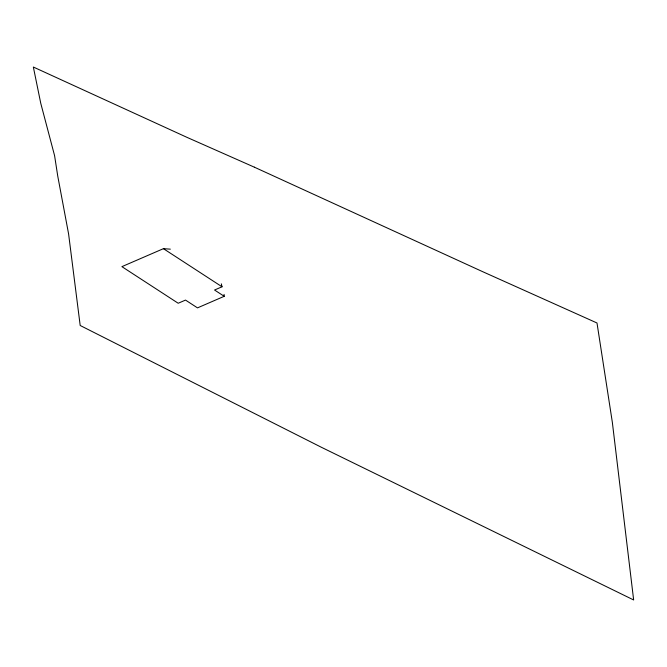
<?xml version="1.0" encoding="UTF-8"?>
<svg xmlns="http://www.w3.org/2000/svg" width="667" height="667" viewBox="0 0 667 667"><rect width="100%" height="100%" fill="white"/><g stroke="black" fill="none" stroke-linecap="round" stroke-linejoin="round"><path stroke-width="1" d="M170.343 249.158L163.432 248.674L121.903 266.642L178.197 303.252L185.509 300.083L197.499 307.879L224.22 296.306L224.045 294.389M221.319 283.834L222.036 286.785L214.549 290.02L224.22 296.306M163.432 248.674L222.036 286.785M254.402 167.192L186.91 137.327L33.35 67.034L40.762 103.31L54.586 155.669L57.754 176.13L68.593 233.925L80.19 325.496L321.211 447.19L633.65 599.966L612.348 422.336L596.998 322.986L482.558 271.627L254.402 167.192"/></g></svg>
